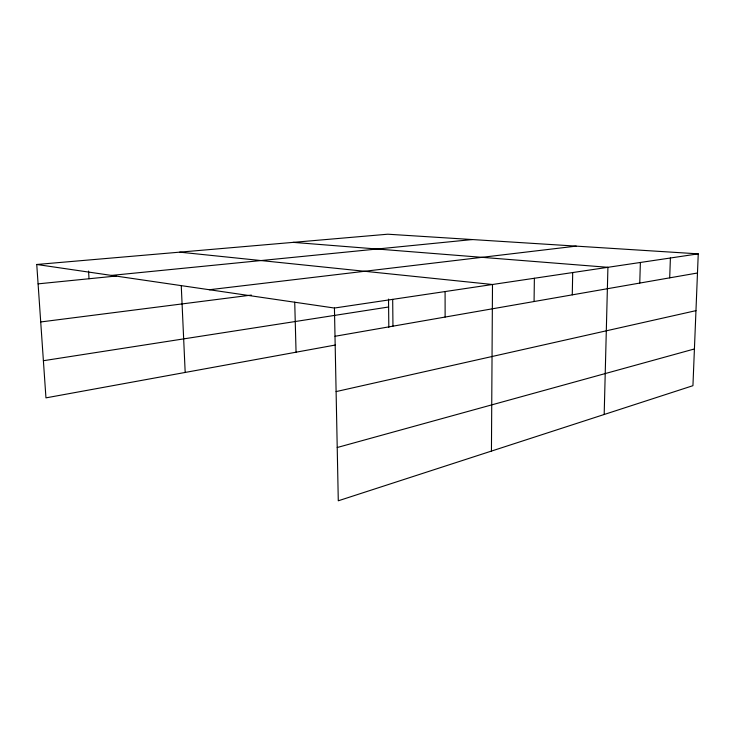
<?xml version="1.0" encoding="UTF-8"?>
<svg xmlns="http://www.w3.org/2000/svg" width="735" height="735" viewBox="0 0 735 735"><rect width="100%" height="100%" fill="white"/><g stroke="black" fill="none" stroke-linecap="round" stroke-linejoin="round"><path stroke-width="1.1" d="M491.439 451.079L492.496 284.5L179.735 252.151M534.069 301.525L534.373 278.262M572.271 294.854L572.703 272.547M604.179 414.485L607.918 267.31L293.146 242.366M639.753 283.076L640.378 262.469M669.695 277.848L670.403 258.003M36.75 264.481L387.804 234.208L698.25 253.851L692.94 385.682L338.284 500.792L334.434 308.038L36.75 264.481L45.956 397.865L335.399 345.018M337.218 447.514L694.419 348.96M336.106 391.59L695.962 310.648M335.004 336.281L697.478 272.997M43.393 360.72L388.604 307M334.434 308.038L698.25 253.851M40.719 321.958L251.333 295.084M209.383 289.737L576.185 246.124M38.091 283.857L116.084 276.038M111.435 275.414L472.366 239.555M88.558 271.059L89.018 278.749M181.251 285.612L185.183 372.452M294.726 302.14L296.058 352.203M392.683 299.365L392.959 326.156M388.521 299.09L388.824 327.341M445.088 291.556L445.125 317.051"/></g></svg>
